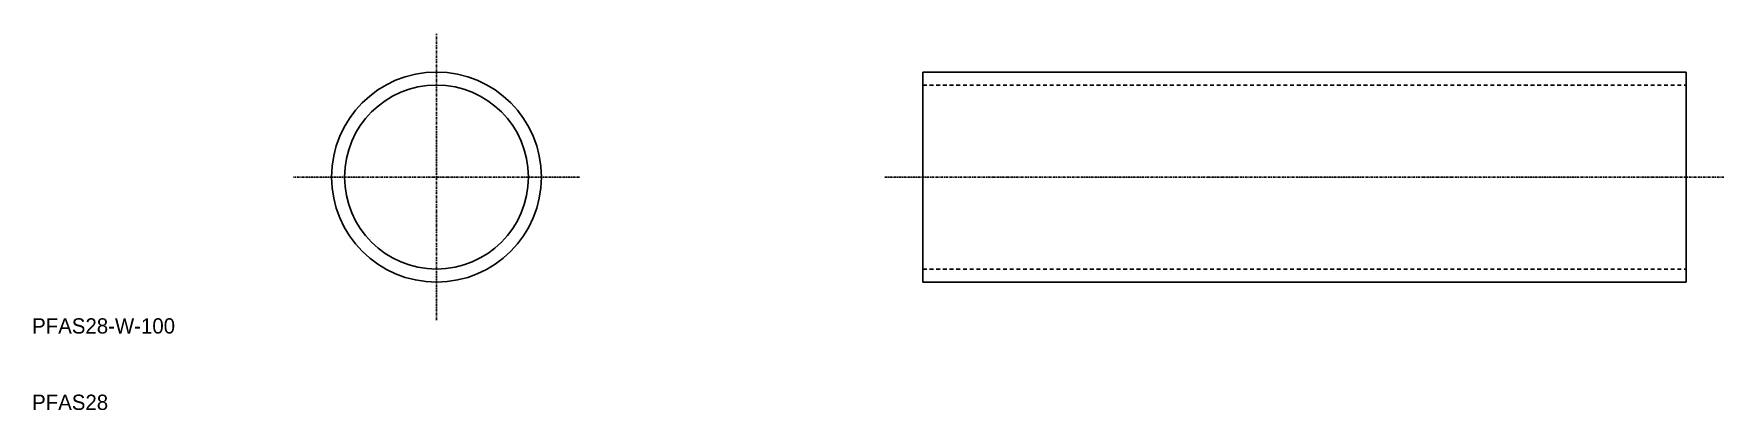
# Model space of a CAD drawing. Extents: x 406 to 627, y 314 to 363.
import ezdxf

# ---------------------------------------------------------------- set-up
doc = ezdxf.new("R2010")
doc.units = 0
doc.header["$LTSCALE"] = 0.25
doc.linetypes.add('CENTER', pattern=[2, 1.25, -0.25, 0.25, -0.25])
doc.linetypes.add('DASHED', pattern=[3.5, 2, -1.5])
doc.layers.get('0').update_dxf_attribs({"linetype": 'CONTINUOUS'})
doc.layers.add('CENTER', color=1, linetype='CENTER')

msp = doc.modelspace()

# ---------------------------------------------------------------- linework, layer by layer
at = {"color": 7, "linetype": 'CONTINUOUS'}
for p, q in [((522.36, 357.99), (622.36, 357.99)), ((522.36, 330.49), (522.36, 357.99)), ((622.36, 330.49), (622.36, 357.99)), ((522.36, 330.49), (622.36, 330.49))]:
    msp.add_line(p, q, dxfattribs=at)
at = {"color": 3, "linetype": 'DASHED'}
for p, q in [((522.36, 356.29), (622.36, 356.29)), ((522.36, 332.19), (622.36, 332.19))]:
    msp.add_line(p, q, dxfattribs=at)
at = {"color": 7, "linetype": 'CONTINUOUS'}
for radius in [13.75, 12.05]:
    msp.add_circle((458.61, 344.24), radius, dxfattribs=at)
at = {"layer": 'CENTER', "color": 1, "linetype": 'CENTER'}
for p, q in [((458.61, 325.49), (458.61, 362.99)), ((477.36, 344.24), (439.86, 344.24)), ((517.36, 344.24), (627.36, 344.24))]:
    msp.add_line(p, q, dxfattribs=at)

# ---------------------------------------------------------------- texts
at = {"color": 7, "linetype": 'CONTINUOUS'}
for s, p in [('PFAS28-W-100', (405.62, 323.75)), ('PFAS28', (405.62, 313.75))]:
    msp.add_text(s, height=2, dxfattribs=at).set_placement(p)

doc.saveas('drawing.dxf')
